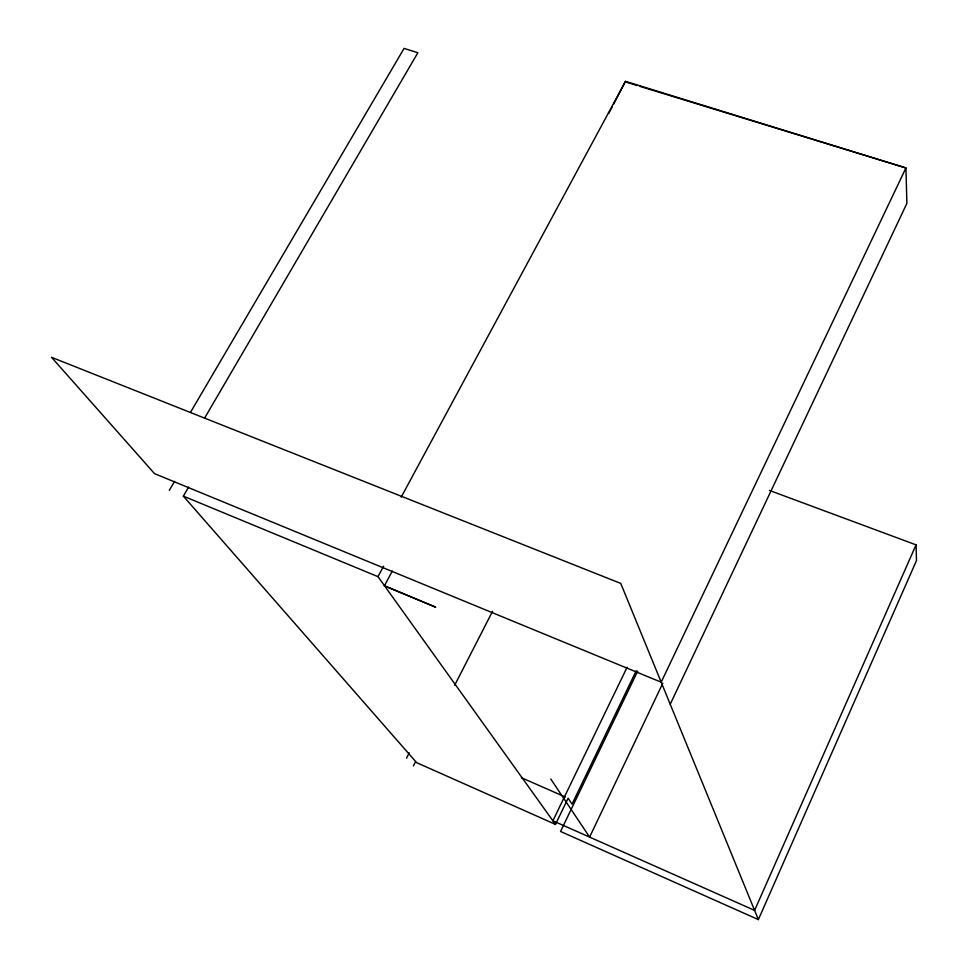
<?xml version="1.0" encoding="UTF-8"?>
<svg xmlns="http://www.w3.org/2000/svg" width="968" height="968" viewBox="0 0 968 968"><rect width="100%" height="100%" fill="white"/><g stroke="black" fill="none" stroke-linecap="round" stroke-linejoin="round"><path stroke-width="1.45" d="M769.427 490.425L916.067 544.863L754.604 910.392L552.897 820.791L627.107 667.242M637.682 671.126L560.545 831.464L758.38 919.6L916.49 560.569L916.067 544.863M670.219 704.244L906.883 203.377L905.939 167.96L625.473 81.348L401.2 497.153M662.814 683.202L589.609 837.102L550.78 778.998M188.591 487.122L183.363 496.148L416.663 762.675L555.487 824.397L568.119 798.225L572.028 804.142L636.242 670.715M413.372 765.906L415.441 761.876M454.682 685.247L492.555 611.292M406.524 758.174L409.258 752.862M392.294 571.047L384.369 585.894L435.709 607.19L384.465 585.713M555.487 824.397L377.98 576.65L383.594 566.183M612.187 106.903L608.654 113.462L608.485 112.845M613.603 104.278L625.473 81.348M169.327 490.34L174.567 481.35M204.659 418.031L417.849 52.744L404.079 48.4L190.502 412.32M627.07 82.425L637.186 85.523M640.078 86.406L905.939 167.96L661.18 682.186L154.529 473.63L51.51 357.301L620.754 583.414L758.38 919.6M183.363 496.148L377.98 576.65M521.486 777.752L565.372 797.015"/></g></svg>
